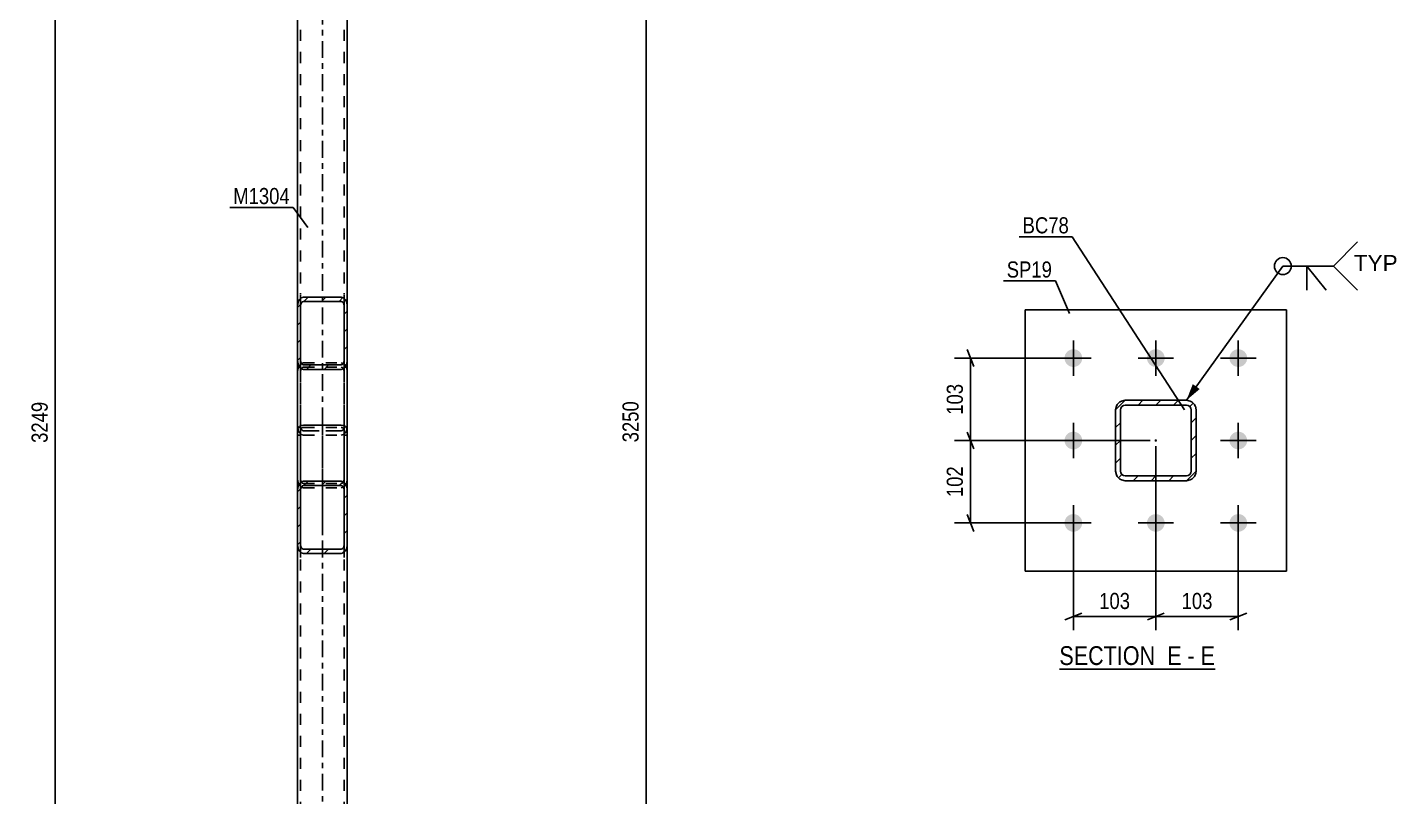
# Model space of a CAD drawing. Header units: millimetres. Extents: x 0 to 841, y 0 to 594.
# Drawn here: x 376.2 to 619.5, y 136.7 to 273.4 of the extents above; entities that cross this region are included whole.
import ezdxf

# ---------------------------------------------------------------- set-up
doc = ezdxf.new("R2010")
doc.units = ezdxf.units.MM
doc.linetypes.add('DXK_LINE_DOT2', pattern=[3.9198, 1.9599, -1.9599])
doc.linetypes.add('DXK_LINE_DOT3', pattern=[5.9187, 2.979, -0.9799, 0.9799, -0.9799])
doc.styles.add('Arial', font='ARIAL.TTF', dxfattribs={"height": 0.2})
doc.styles.add('Arial Narrow', font='ARIALN.TTF', dxfattribs={"height": 0.2})

# ---------------------------------------------------------------- blocks, each defined once
blk = doc.blocks.new('Unknown-761543589-16 - 9671')
at = {"color": 6, "linetype": 'Continuous'}
blk.add_line((559.46, 159.33), (587.1, 159.33), dxfattribs=at)
at = {"color": 0, "linetype": 'Continuous'}
blk.add_wipeout([(577.57, 160.08), (577.57, 163.58), (559.46, 163.58), (559.46, 160.08)], dxfattribs=at)
at = {"color": 7, "linetype": 'Continuous', "style": 'Arial Narrow'}
blk.add_text('SECTION ', height=3.34, dxfattribs=at).set_placement((559.46, 160.08))
at = {"color": 0, "linetype": 'Continuous'}
blk.add_wipeout([(581.17, 160.08), (581.17, 163.58), (578.62, 163.58), (578.62, 160.08)], dxfattribs=at)
at = {"color": 7, "linetype": 'Continuous', "style": 'Arial Narrow'}
blk.add_text('E', height=3.34, dxfattribs=at).set_placement((578.62, 160.08))
at = {"color": 0, "linetype": 'Continuous'}
blk.add_wipeout([(583.5, 160.08), (583.5, 163.58), (582.22, 163.58), (582.22, 160.08)], dxfattribs=at)
at = {"color": 7, "linetype": 'Continuous', "style": 'Arial Narrow'}
blk.add_text('-', height=3.34, dxfattribs=at).set_placement((582.22, 160.08))
at = {"color": 0, "linetype": 'Continuous'}
blk.add_wipeout([(587.1, 160.08), (587.1, 163.58), (584.55, 163.58), (584.55, 160.08)], dxfattribs=at)
at = {"color": 7, "linetype": 'Continuous', "style": 'Arial Narrow'}
blk.add_text('E', height=3.34, dxfattribs=at).set_placement((584.55, 160.08))
blk = doc.blocks.new('Part-761543589-3580 - 3560')
at = {"linetype": 'Continuous'}
h = blk.add_hatch(dxfattribs=at)
h.set_pattern_fill('', scale=0.7, style=0, pattern_type=0)
h.set_pattern_definition([(45, (424.1859, 181.4463), (-1.57154, 1.57154), [])])
h.paths.add_polyline_path([(424.19, 191.18), (424.19, 181.45), (424.27, 180.85), (424.5, 180.35), (424.84, 180.01), (425.25, 179.89), (431.92, 179.89), (432.33, 180.01), (432.67, 180.35), (432.9, 180.85), (432.99, 181.45), (432.99, 191.18), (432.9, 191.77), (432.67, 192.28), (432.33, 192.62), (431.92, 192.73), (425.25, 192.73), (424.84, 192.62), (424.5, 192.28), (424.27, 191.77)])
h.paths.add_polyline_path([(424.88, 191.73), (425.05, 191.9), (425.25, 191.96), (431.92, 191.96), (432.12, 191.9), (432.3, 191.73), (432.41, 191.48), (432.45, 191.18), (432.45, 181.45), (432.41, 181.15), (432.3, 180.9), (432.12, 180.73), (431.92, 180.67), (425.25, 180.67), (425.05, 180.73), (424.88, 180.9), (424.76, 181.15), (424.72, 181.45), (424.72, 191.18), (424.76, 191.48)])
at = {"color": 2, "linetype": 'Continuous'}
for p, q in [((424.19, 201.9), (424.27, 202.19)), ((424.27, 202.19), (424.5, 202.45)), ((424.5, 202.45), (424.84, 202.62)), ((424.84, 202.62), (425.25, 202.67)), ((425.25, 202.67), (431.92, 202.67)), ((431.92, 202.67), (432.33, 202.62)), ((432.33, 202.62), (432.67, 202.45)), ((432.67, 202.45), (432.9, 202.19)), ((432.9, 202.19), (432.99, 201.9)), ((424.19, 191.18), (424.19, 201.9)), ((432.99, 191.18), (432.99, 201.9)), ((425.25, 192.73), (424.84, 192.62)), ((425.25, 192.73), (431.92, 192.73)), ((432.33, 192.62), (431.92, 192.73)), ((424.27, 191.77), (424.19, 191.18)), ((424.19, 181.45), (424.19, 191.18)), ((424.72, 191.18), (424.76, 191.48)), ((424.72, 181.45), (424.72, 191.18)), ((425.05, 191.9), (425.25, 191.96)), ((425.25, 191.96), (431.92, 191.96)), ((431.92, 191.96), (432.12, 191.9)), ((432.41, 191.48), (432.45, 191.18)), ((432.45, 181.45), (432.45, 191.18)), ((432.99, 191.18), (432.9, 191.77)), ((432.99, 181.45), (432.99, 191.18)), ((424.19, 181.45), (424.27, 180.85)), ((424.76, 181.15), (424.72, 181.45)), ((425.25, 180.67), (425.05, 180.73)), ((425.25, 180.67), (431.92, 180.67)), ((432.12, 180.73), (431.92, 180.67)), ((432.45, 181.45), (432.41, 181.15)), ((432.9, 180.85), (432.99, 181.45)), ((424.84, 180.01), (425.25, 179.89)), ((425.25, 179.89), (431.92, 179.89)), ((431.92, 179.89), (432.33, 180.01))]:
    blk.add_line(p, q, dxfattribs=at)
at = {"color": 7, "linetype": 'DXK_LINE_DOT2'}
for p, q in [((424.76, 202.04), (424.72, 201.9)), ((424.88, 202.17), (424.76, 202.04)), ((425.05, 202.26), (424.88, 202.17)), ((425.25, 202.29), (425.05, 202.26)), ((425.25, 202.29), (431.92, 202.29)), ((432.12, 202.26), (431.92, 202.29)), ((432.3, 202.17), (432.12, 202.26)), ((432.41, 202.04), (432.3, 202.17)), ((432.45, 201.9), (432.41, 202.04)), ((424.19, 200.93), (424.72, 200.93)), ((424.72, 181.45), (424.72, 201.9)), ((432.45, 181.45), (432.45, 201.9)), ((432.45, 200.93), (432.99, 200.93)), ((424.27, 192.53), (424.19, 193.13)), ((424.72, 193.13), (424.76, 192.83)), ((425.05, 192.41), (425.25, 192.35)), ((425.25, 192.35), (431.92, 192.35)), ((431.92, 192.35), (432.12, 192.41)), ((432.41, 192.83), (432.45, 193.13)), ((432.99, 193.13), (432.9, 192.53)), ((424.19, 181.45), (424.19, 191.18)), ((425.25, 191.57), (424.84, 191.69)), ((425.25, 191.57), (431.92, 191.57)), ((432.33, 191.69), (431.92, 191.57)), ((432.99, 181.45), (432.99, 191.18))]:
    blk.add_line(p, q, dxfattribs=at)
at = {"color": 2, "linetype": 'Continuous'}
for centre, radius, start, end in [((425.65, 191.45), 1.42, 124.4664, 166.7051), ((431.53, 191.45), 1.42, 13.2949, 55.5336), ((425.45, 191.31), 0.709, 124.4664, 166.7051), ((431.72, 191.31), 0.709, 13.2949, 55.5336), ((425.65, 181.18), 1.42, 193.2949, 235.5336), ((425.45, 181.31), 0.709, 193.2949, 235.5336), ((431.72, 181.31), 0.709, 304.4664, 346.7051), ((431.53, 181.18), 1.42, 304.4664, 346.7051)]:
    blk.add_arc(centre, radius, start, end, dxfattribs=at)
at = {"color": 7, "linetype": 'DXK_LINE_DOT2'}
for centre, radius, start, end in [((425.65, 192.86), 1.42, 193.2949, 235.5336), ((425.45, 193), 0.709, 193.2949, 235.5336), ((431.72, 193), 0.709, 304.4664, 346.7051), ((431.53, 192.86), 1.42, 304.4664, 346.7051)]:
    blk.add_arc(centre, radius, start, end, dxfattribs=at)
blk = doc.blocks.new('Part-761543589-3650 - 3560')
at = {"color": 7, "linetype": 'DXK_LINE_DOT3'}
blk.add_line((428.59, 184.05), (428.59, 205.28), dxfattribs=at)
at = {"color": 7, "linetype": 'DXK_LINE_DOT2'}
for p, q in [((424.27, 202.19), (424.19, 201.9)), ((424.5, 202.45), (424.27, 202.19)), ((424.84, 202.62), (424.5, 202.45)), ((424.72, 201.9), (424.76, 202.04)), ((424.76, 202.04), (424.88, 202.17)), ((425.25, 202.67), (424.84, 202.62)), ((424.88, 202.17), (425.05, 202.26)), ((425.05, 202.26), (425.25, 202.29)), ((425.25, 202.67), (431.92, 202.67)), ((425.25, 202.29), (431.92, 202.29)), ((432.33, 202.62), (431.92, 202.67)), ((431.92, 202.29), (432.12, 202.26)), ((432.12, 202.26), (432.3, 202.17)), ((432.3, 202.17), (432.41, 202.04)), ((432.67, 202.45), (432.33, 202.62)), ((432.41, 202.04), (432.45, 201.9)), ((432.9, 202.19), (432.67, 202.45)), ((432.99, 201.9), (432.9, 202.19)), ((424.19, 179.19), (424.19, 201.9)), ((424.19, 200.93), (424.72, 200.93)), ((424.72, 179.19), (424.72, 201.9)), ((432.45, 179.19), (432.45, 201.9)), ((432.99, 200.93), (432.45, 200.93)), ((432.99, 179.19), (432.99, 201.9)), ((424.19, 193.13), (424.27, 192.53)), ((424.76, 192.83), (424.72, 193.13)), ((425.25, 192.35), (425.05, 192.41)), ((425.25, 192.35), (431.92, 192.35)), ((432.12, 192.41), (431.92, 192.35)), ((432.45, 193.13), (432.41, 192.83)), ((432.9, 192.53), (432.99, 193.13)), ((424.84, 191.69), (425.05, 191.63)), ((425.05, 191.63), (425.25, 191.57)), ((425.25, 191.57), (431.92, 191.57)), ((431.92, 191.57), (432.3, 191.68)), ((432.3, 191.68), (432.33, 191.69))]:
    blk.add_line(p, q, dxfattribs=at)
for centre, radius, start, end in [((425.65, 192.86), 1.42, 193.2949, 235.5336), ((425.45, 192.99), 0.709, 193.2949, 235.5336), ((431.72, 192.99), 0.709, 304.4664, 346.7051), ((431.53, 192.86), 1.42, 304.4664, 346.7051)]:
    blk.add_arc(centre, radius, start, end, dxfattribs=at)
blk = doc.blocks.new('Part-761543589-3651 - 3560')
at = {"color": 7, "linetype": 'DXK_LINE_DOT2'}
for p, q in [((424.19, 202.49), (424.19, 226.16)), ((424.72, 202.49), (424.72, 226.16)), ((432.45, 202.49), (432.45, 226.16)), ((432.99, 202.49), (432.99, 226.16)), ((424.27, 212.82), (424.19, 212.22)), ((424.72, 212.22), (424.76, 212.52)), ((425.05, 213.72), (424.84, 213.66)), ((425.25, 213.78), (425.05, 213.72)), ((425.05, 212.94), (425.25, 213)), ((425.25, 213.78), (431.92, 213.78)), ((425.25, 213), (431.92, 213)), ((432.3, 213.67), (431.92, 213.78)), ((431.92, 213), (432.12, 212.94)), ((432.33, 213.66), (432.3, 213.67)), ((432.41, 212.52), (432.45, 212.22)), ((432.99, 212.22), (432.9, 212.82)), ((424.19, 202.49), (424.27, 201.89)), ((424.76, 202.19), (424.72, 202.49)), ((432.45, 202.49), (432.41, 202.19)), ((432.9, 201.89), (432.99, 202.49)), ((424.84, 201.05), (425.25, 200.93)), ((425.25, 201.71), (425.05, 201.77)), ((431.92, 201.71), (425.25, 201.71)), ((425.25, 200.93), (431.92, 200.93)), ((432.12, 201.77), (431.92, 201.71)), ((431.92, 200.93), (432.33, 201.05))]:
    blk.add_line(p, q, dxfattribs=at)
for centre, radius, start, end in [((425.65, 212.49), 1.42, 124.4664, 166.7051), ((425.45, 212.35), 0.709, 124.4664, 166.7051), ((431.72, 212.35), 0.709, 13.2949, 55.5336), ((431.53, 212.49), 1.42, 13.2949, 55.5336), ((425.45, 202.35), 0.709, 193.2949, 235.5336), ((431.72, 202.35), 0.709, 304.4664, 346.7051), ((425.65, 202.22), 1.42, 193.2949, 235.5336), ((431.53, 202.22), 1.42, 304.4664, 346.7051)]:
    blk.add_arc(centre, radius, start, end, dxfattribs=at)
blk = doc.blocks.new('Part-761543589-3658 - 3560')
at = {"linetype": 'Continuous'}
h = blk.add_hatch(dxfattribs=at)
h.set_pattern_fill('', scale=0.7, style=0, pattern_type=0)
h.set_pattern_definition([(45, (424.1859, 214.1714), (-1.57154, 1.57154), [])])
h.paths.add_polyline_path([(424.19, 223.9), (424.19, 214.17), (424.27, 213.58), (424.5, 213.07), (424.84, 212.73), (425.25, 212.61), (431.92, 212.61), (432.33, 212.73), (432.67, 213.07), (432.9, 213.58), (432.99, 214.17), (432.99, 223.9), (432.9, 224.5), (432.67, 225), (432.33, 225.34), (431.92, 225.46), (425.25, 225.46), (424.84, 225.34), (424.5, 225), (424.27, 224.5)])
h.paths.add_polyline_path([(424.88, 224.45), (425.05, 224.62), (425.25, 224.68), (431.92, 224.68), (432.12, 224.62), (432.3, 224.45), (432.41, 224.2), (432.45, 223.9), (432.45, 214.17), (432.41, 213.87), (432.3, 213.62), (432.12, 213.45), (431.92, 213.39), (425.25, 213.39), (425.05, 213.45), (424.88, 213.62), (424.76, 213.87), (424.72, 214.17), (424.72, 223.9), (424.76, 224.2)])
at = {"color": 2, "linetype": 'Continuous'}
for p, q in [((424.27, 224.5), (424.19, 223.9)), ((424.19, 214.17), (424.19, 223.9)), ((424.72, 223.9), (424.76, 224.2)), ((424.72, 214.17), (424.72, 223.9)), ((425.25, 225.46), (424.84, 225.34)), ((425.05, 224.62), (425.25, 224.68)), ((425.25, 225.46), (431.92, 225.46)), ((425.25, 224.68), (431.92, 224.68)), ((432.33, 225.34), (431.92, 225.46)), ((431.92, 224.68), (432.12, 224.62)), ((432.41, 224.2), (432.45, 223.9)), ((432.45, 214.17), (432.45, 223.9)), ((432.99, 223.9), (432.9, 224.5)), ((432.99, 214.17), (432.99, 223.9)), ((424.19, 202.49), (424.19, 214.17)), ((424.19, 214.17), (424.27, 213.58)), ((424.76, 213.87), (424.72, 214.17)), ((432.45, 214.17), (432.41, 213.87)), ((432.9, 213.58), (432.99, 214.17)), ((432.99, 202.49), (432.99, 214.17)), ((424.84, 212.73), (425.25, 212.61)), ((425.25, 213.39), (425.05, 213.45)), ((425.25, 213.39), (431.92, 213.39)), ((425.25, 212.61), (431.92, 212.61)), ((432.12, 213.45), (431.92, 213.39)), ((431.92, 212.61), (432.33, 212.73)), ((424.24, 202.09), (424.19, 202.49)), ((432.99, 202.49), (432.93, 202.09))]:
    blk.add_line(p, q, dxfattribs=at)
at = {"color": 7, "linetype": 'DXK_LINE_DOT2'}
for p, q in [((424.19, 214.17), (424.19, 223.9)), ((424.72, 202.49), (424.72, 223.9)), ((432.45, 202.49), (432.45, 223.9)), ((432.99, 214.17), (432.99, 223.9)), ((424.19, 212.22), (424.27, 212.81)), ((424.76, 212.52), (424.72, 212.22)), ((424.84, 213.66), (425.25, 213.78)), ((425.25, 213), (425.05, 212.94)), ((425.25, 213.78), (431.92, 213.78)), ((425.25, 213), (431.92, 213)), ((431.92, 213.78), (432.33, 213.66)), ((432.12, 212.94), (431.92, 213)), ((432.45, 212.22), (432.41, 212.52)), ((432.9, 212.81), (432.99, 212.22)), ((424.27, 201.89), (424.24, 202.09)), ((424.72, 202.49), (424.76, 202.19)), ((432.41, 202.19), (432.45, 202.49)), ((432.93, 202.09), (432.9, 201.89)), ((425.25, 200.93), (424.84, 201.05)), ((425.05, 201.77), (425.25, 201.71)), ((425.25, 201.71), (431.92, 201.71)), ((425.25, 200.93), (431.92, 200.93)), ((431.92, 201.71), (432.12, 201.77)), ((432.33, 201.05), (431.92, 200.93))]:
    blk.add_line(p, q, dxfattribs=at)
at = {"color": 2, "linetype": 'Continuous'}
for centre, radius, start, end in [((425.65, 224.17), 1.42, 124.4664, 166.7051), ((425.45, 224.04), 0.709, 124.4664, 166.7051), ((431.72, 224.04), 0.709, 13.2949, 55.5336), ((431.53, 224.17), 1.42, 13.2949, 55.5336), ((425.65, 213.9), 1.42, 193.2949, 235.5336), ((425.45, 214.04), 0.709, 193.2949, 235.5336), ((431.72, 214.04), 0.709, 304.4664, 346.7051), ((431.53, 213.9), 1.42, 304.4664, 346.7051)]:
    blk.add_arc(centre, radius, start, end, dxfattribs=at)
at = {"color": 7, "linetype": 'DXK_LINE_DOT2'}
for centre, radius, start, end in [((425.65, 212.49), 1.42, 124.4664, 166.7051), ((425.45, 212.35), 0.709, 124.4664, 166.7051), ((431.72, 212.35), 0.709, 13.2949, 55.5336), ((431.53, 212.49), 1.42, 13.2949, 55.5336), ((425.45, 202.35), 0.709, 193.2949, 235.5336), ((431.72, 202.35), 0.709, 304.4664, 346.7051), ((425.65, 202.22), 1.42, 193.2949, 235.5336), ((431.53, 202.22), 1.42, 304.4664, 346.7051)]:
    blk.add_arc(centre, radius, start, end, dxfattribs=at)
blk = doc.blocks.new('Part-761543589-3663 - 3560')
at = {"color": 7, "linetype": 'DXK_LINE_DOT3'}
blk.add_line((428.59, 96.34), (428.59, 309.01), dxfattribs=at)
at = {"color": 2, "linetype": 'Continuous'}
for p, q in [((424.19, 223.9), (424.19, 299.01)), ((432.99, 223.9), (432.99, 299.01)), ((424.19, 201.9), (424.19, 202.49)), ((432.99, 201.9), (432.99, 202.49)), ((424.19, 106.34), (424.19, 181.45)), ((432.99, 106.34), (432.99, 181.45))]:
    blk.add_line(p, q, dxfattribs=at)
at = {"color": 7, "linetype": 'DXK_LINE_DOT2'}
for p, q in [((424.19, 299.01), (432.99, 299.01)), ((424.72, 106.34), (424.72, 299.01)), ((432.45, 106.34), (432.45, 299.01)), ((424.19, 202.49), (424.19, 223.9)), ((432.99, 202.49), (432.99, 223.9)), ((424.19, 181.45), (424.19, 201.9)), ((432.99, 181.45), (432.99, 201.9)), ((424.19, 106.34), (432.99, 106.34))]:
    blk.add_line(p, q, dxfattribs=at)
blk = doc.blocks.new('Bolt-761543589-9732 - 9671')
at = {"linetype": 'Continuous'}
for points in [[(561.95, 216.19, -1), (561.95, 213.04, -1)], [(576.59, 216.19, -1), (576.59, 213.04, -1)], [(591.24, 216.19, -1), (591.24, 213.04, -1)], [(561.95, 201.54, -1), (561.95, 198.4, -1)], [(591.24, 201.54, -1), (591.24, 198.4, -1)], [(561.95, 186.9, -1), (561.95, 183.76, -1)], [(576.59, 186.9, -1), (576.59, 183.76, -1)], [(591.24, 186.9, -1), (591.24, 183.76, -1)]]:
    blk.add_hatch(color=1, dxfattribs=at).paths.add_polyline_path(points)
at = {"color": 1, "linetype": 'Continuous'}
for p, q in [((561.95, 211.47), (561.95, 217.76)), ((576.59, 211.47), (576.59, 217.76)), ((591.24, 211.47), (591.24, 217.76)), ((558.81, 214.62), (565.09, 214.62)), ((573.45, 214.62), (579.74, 214.62)), ((588.09, 214.62), (594.38, 214.62)), ((561.95, 196.83), (561.95, 203.12)), ((591.24, 196.83), (591.24, 203.12)), ((558.81, 199.97), (565.09, 199.97)), ((588.09, 199.97), (594.38, 199.97)), ((561.95, 182.19), (561.95, 188.47)), ((576.59, 182.19), (576.59, 188.47)), ((591.24, 182.19), (591.24, 188.47)), ((558.81, 185.33), (565.09, 185.33)), ((573.45, 185.33), (579.74, 185.33)), ((588.09, 185.33), (594.38, 185.33))]:
    blk.add_line(p, q, dxfattribs=at)
blk = doc.blocks.new('Part-761543589-9677 - 9671')
at = {"linetype": 'Continuous'}
h = blk.add_hatch(dxfattribs=at)
h.set_pattern_fill('', scale=0.7, style=0, pattern_type=0)
h.set_pattern_definition([(45, (582.0222, 192.8298), (-1.57154, 1.57154), [])])
h.paths.add_polyline_path([(571.17, 192.83), (582.02, 192.83), (582.68, 192.96), (583.23, 193.33), (583.61, 193.89), (583.74, 194.54), (583.74, 205.4), (583.61, 206.06), (583.23, 206.61), (582.68, 206.99), (582.02, 207.12), (571.17, 207.12), (570.51, 206.99), (569.95, 206.61), (569.58, 206.06), (569.45, 205.4), (569.45, 194.54), (569.58, 193.89), (569.95, 193.33), (570.51, 192.96)])
h.paths.add_polyline_path([(570.37, 194.22), (570.31, 194.54), (570.31, 205.4), (570.37, 205.73), (570.56, 206.01), (570.84, 206.19), (571.17, 206.26), (582.02, 206.26), (582.35, 206.19), (582.63, 206.01), (582.81, 205.73), (582.88, 205.4), (582.88, 194.54), (582.81, 194.22), (582.63, 193.94), (582.35, 193.75), (582.02, 193.69), (571.17, 193.69), (570.84, 193.75), (570.56, 193.94)])
blk.add_hatch(color=246, dxfattribs=at).paths.add_polyline_path([(576.59, 199.87, -1), (576.59, 200.07, -1)])
at = {"color": 7, "linetype": 'DXK_LINE_DOT2'}
for p, q in [((570.51, 206.99), (571.17, 207.12)), ((571.17, 207.12), (582.02, 207.12)), ((582.02, 207.12), (582.68, 206.99)), ((569.45, 205.4), (569.58, 206.06)), ((569.45, 194.54), (569.45, 205.4)), ((570.37, 205.73), (570.31, 205.4)), ((570.31, 205.4), (570.31, 194.54)), ((570.56, 206.01), (570.37, 205.73)), ((570.84, 206.19), (570.56, 206.01)), ((571.17, 206.26), (570.84, 206.19)), ((571.17, 206.26), (582.02, 206.26)), ((582.35, 206.19), (582.02, 206.26)), ((582.63, 206.01), (582.35, 206.19)), ((582.81, 205.73), (582.63, 206.01)), ((582.88, 205.4), (582.81, 205.73)), ((582.88, 194.54), (582.88, 205.4)), ((583.61, 206.06), (583.74, 205.4)), ((583.74, 194.54), (583.74, 205.4)), ((569.58, 193.89), (569.45, 194.54)), ((570.31, 194.54), (570.37, 194.22)), ((570.37, 194.22), (570.56, 193.94)), ((571.17, 192.83), (570.51, 192.96)), ((570.56, 193.94), (570.84, 193.75)), ((570.84, 193.75), (571.17, 193.69)), ((571.17, 193.69), (582.02, 193.69)), ((571.17, 192.83), (582.02, 192.83)), ((582.02, 193.69), (582.35, 193.75)), ((582.68, 192.96), (582.02, 192.83)), ((582.35, 193.75), (582.63, 193.94)), ((582.63, 193.94), (582.81, 194.22)), ((582.81, 194.22), (582.88, 194.54)), ((583.74, 194.54), (583.61, 193.89))]:
    blk.add_line(p, q, dxfattribs=at)
at = {"color": 2, "linetype": 'Continuous'}
for p, q in [((571.17, 207.12), (570.51, 206.99)), ((571.17, 207.12), (582.02, 207.12)), ((582.68, 206.99), (582.02, 207.12)), ((569.58, 206.06), (569.45, 205.4)), ((569.45, 194.54), (569.45, 205.4)), ((570.31, 205.4), (570.37, 205.73)), ((570.31, 194.54), (570.31, 205.4)), ((570.37, 205.73), (570.56, 206.01)), ((570.56, 206.01), (570.84, 206.19)), ((570.84, 206.19), (571.17, 206.26)), ((571.17, 206.26), (582.02, 206.26)), ((582.02, 206.26), (582.35, 206.19)), ((582.35, 206.19), (582.63, 206.01)), ((582.63, 206.01), (582.81, 205.73)), ((582.81, 205.73), (582.88, 205.4)), ((582.88, 194.54), (582.88, 205.4)), ((583.74, 205.4), (583.61, 206.06)), ((583.74, 194.54), (583.74, 205.4)), ((569.45, 194.54), (569.58, 193.89)), ((570.37, 194.22), (570.31, 194.54)), ((570.56, 193.94), (570.37, 194.22)), ((570.51, 192.96), (571.17, 192.83)), ((570.84, 193.75), (570.56, 193.94)), ((571.17, 193.69), (570.84, 193.75)), ((571.17, 193.69), (582.02, 193.69)), ((571.17, 192.83), (582.02, 192.83)), ((582.35, 193.75), (582.02, 193.69)), ((582.02, 192.83), (582.68, 192.96)), ((582.63, 193.94), (582.35, 193.75)), ((582.81, 194.22), (582.63, 193.94)), ((582.88, 194.54), (582.81, 194.22)), ((583.61, 193.89), (583.74, 194.54))]:
    blk.add_line(p, q, dxfattribs=at)
at = {"color": 7, "linetype": 'DXK_LINE_DOT3'}
blk.add_line((576.59, 199.97), (576.59, 199.97), dxfattribs=at)
at = {"color": 246, "linetype": 'DXK_LINE_DOT2'}
blk.add_line((576.59, 199.97), (576.59, 199.97), dxfattribs=at)
at = {"color": 246, "linetype": 'Continuous'}
blk.add_circle((576.59, 199.97), 0.1, dxfattribs=at)
at = {"color": 7, "linetype": 'DXK_LINE_DOT2'}
for centre, start, end in [((571.17, 205.4), 112.5, 157.5), ((582.02, 205.4), 22.5, 67.5), ((571.17, 194.54), 202.5, 247.5), ((582.02, 194.54), 292.5, 337.5)]:
    blk.add_arc(centre, 1.71, start, end, dxfattribs=at)
at = {"color": 2, "linetype": 'Continuous'}
for centre, start, end in [((571.17, 205.4), 112.5, 157.5), ((582.02, 205.4), 22.5, 67.5), ((571.17, 194.54), 202.5, 247.5), ((582.02, 194.54), 292.5, 337.5)]:
    blk.add_arc(centre, 1.71, start, end, dxfattribs=at)
blk = doc.blocks.new('Part-761543589-9684 - 9671')
at = {"color": 2, "linetype": 'Continuous'}
for p, q in [((553.38, 176.76), (553.38, 223.19)), ((553.38, 223.19), (599.81, 223.19)), ((599.81, 176.76), (599.81, 223.19)), ((553.38, 176.76), (599.81, 176.76))]:
    blk.add_line(p, q, dxfattribs=at)
blk = doc.blocks.new('StraightDimension-761543589-3776 - 3560')
at = {"color": 7, "linetype": 'Continuous'}
for p, q in [((420.92, 311.52), (378.3, 311.52)), ((381.75, 310.02), (380.55, 313.02)), ((381.15, 94.9), (381.15, 311.52)), ((401, 94.9), (378.3, 94.9)), ((380.55, 96.4), (381.75, 93.4))]:
    blk.add_line(p, q, dxfattribs=at)
at = {"color": 0}
blk.add_wipeout([(380.4, 207.46), (376.2, 207.46), (376.2, 198.95), (380.4, 198.95)], dxfattribs=at)
at = {"color": 3, "style": 'Arial Narrow'}
blk.add_text('3249', height=2.863, rotation=90.0002, dxfattribs=at).set_placement((379.8, 199.55))
blk = doc.blocks.new('StraightDimension-761543589-3832 - 3560')
at = {"color": 7, "linetype": 'Continuous'}
for p, q in [((436.25, 311.63), (488.49, 311.63)), ((486.69, 310.13), (485.49, 313.13)), ((486.09, 94.99), (486.09, 311.63)), ((455.05, 94.99), (488.49, 94.99)), ((485.49, 96.49), (486.69, 93.49))]:
    blk.add_line(p, q, dxfattribs=at)
at = {"color": 0}
blk.add_wipeout([(485.34, 207.56), (481.14, 207.56), (481.14, 199.05), (485.34, 199.05)], dxfattribs=at)
at = {"color": 3, "style": 'Arial Narrow'}
blk.add_text('3250', height=2.863, rotation=90.0002, dxfattribs=at).set_placement((484.74, 199.65))
blk = doc.blocks.new('StraightDimension-761543589-11081 - 9671')
at = {"color": 7, "linetype": 'Continuous'}
for p, q in [((576.59, 198.97), (576.59, 166.28)), ((591.24, 184.33), (591.24, 166.28)), ((578.09, 169.28), (575.09, 168.08)), ((576.59, 168.68), (591.24, 168.68)), ((589.74, 168.08), (592.74, 169.28))]:
    blk.add_line(p, q, dxfattribs=at)
at = {"color": 0}
blk.add_wipeout([(587.26, 169.43), (587.26, 173.63), (580.57, 173.63), (580.57, 169.43)], dxfattribs=at)
at = {"color": 3, "style": 'Arial Narrow'}
blk.add_text('103', height=2.863, dxfattribs=at).set_placement((581.17, 170.03))
blk = doc.blocks.new('StraightDimension-761543589-11082 - 9671')
at = {"color": 7, "linetype": 'Continuous'}
for p, q in [((576.59, 198.97), (576.59, 166.28)), ((561.95, 184.33), (561.95, 166.28)), ((563.45, 169.28), (560.45, 168.08)), ((561.95, 168.68), (576.59, 168.68)), ((575.09, 168.08), (578.09, 169.28))]:
    blk.add_line(p, q, dxfattribs=at)
at = {"color": 0}
blk.add_wipeout([(572.61, 169.43), (572.61, 173.63), (565.93, 173.63), (565.93, 169.43)], dxfattribs=at)
at = {"color": 3, "style": 'Arial Narrow'}
blk.add_text('103', height=2.863, dxfattribs=at).set_placement((566.53, 170.03))
blk = doc.blocks.new('StraightDimension-761543589-12607 - 9671')
at = {"color": 7, "linetype": 'Continuous'}
for p, q in [((560.95, 214.62), (540.82, 214.62)), ((544.27, 213.12), (543.07, 216.12)), ((543.67, 199.97), (543.67, 214.62)), ((575.59, 199.97), (540.82, 199.97)), ((543.07, 201.47), (544.27, 198.47))]:
    blk.add_line(p, q, dxfattribs=at)
at = {"color": 0}
blk.add_wipeout([(542.92, 210.64), (538.72, 210.64), (538.72, 203.95), (542.92, 203.95)], dxfattribs=at)
at = {"color": 3, "style": 'Arial Narrow'}
blk.add_text('103', height=2.863, rotation=90.0002, dxfattribs=at).set_placement((542.32, 204.55))
blk = doc.blocks.new('StraightDimension-761543589-12608 - 9671')
at = {"color": 7, "linetype": 'Continuous'}
for p, q in [((575.59, 199.97), (540.82, 199.97)), ((544.27, 198.47), (543.07, 201.47)), ((543.67, 185.33), (543.67, 199.97)), ((560.95, 185.33), (540.82, 185.33)), ((543.07, 186.83), (544.27, 183.83))]:
    blk.add_line(p, q, dxfattribs=at)
at = {"color": 0}
blk.add_wipeout([(542.92, 195.99), (538.72, 195.99), (538.72, 189.31), (542.92, 189.31)], dxfattribs=at)
at = {"color": 3, "style": 'Arial Narrow'}
blk.add_text('102', height=2.863, rotation=90.0002, dxfattribs=at).set_placement((542.32, 189.91))
blk = doc.blocks.new('Mark-761543589-3659 - 3560')
at = {"color": 0}
blk.add_wipeout([(422.8, 241.98), (422.8, 244.98), (412.75, 244.98), (412.75, 241.98)], dxfattribs=at)
blk.add_wipeout([(422.8, 241.98), (422.8, 244.98), (412.75, 244.98), (412.75, 241.98)], dxfattribs=at)
at = {"color": 30, "linetype": 'Continuous'}
for p in [(412.15, 241.38), (426.02, 237.85)]:
    blk.add_line(p, (423.4, 241.38), dxfattribs=at)
at = {"color": 3, "style": 'Arial Narrow'}
blk.add_text('M1304', height=2.863, dxfattribs=at).set_placement((412.75, 241.98))
blk = doc.blocks.new('WeldMark-761543589-9868 - 9671')
at = {"linetype": 'Continuous'}
blk.add_hatch(color=30, dxfattribs=at).paths.add_polyline_path([(584.38, 209.12), (582.02, 207.12), (583.16, 209.99)])
at = {"color": 30, "linetype": 'Continuous'}
for p, q in [((582.02, 207.12), (599.15, 230.97)), ((599.15, 230.97), (608.15, 230.97))]:
    blk.add_line(p, q, dxfattribs=at)
at = {"color": 3, "linetype": 'Continuous'}
for q in [(606.86, 226.69), (603.43, 226.69)]:
    blk.add_line((603.43, 230.97), q, dxfattribs=at)
for start, end in [(90, 270), (270, 90)]:
    blk.add_arc((599.15, 230.97), 1.5, start, end, dxfattribs=at)
at = {"color": 0, "linetype": 'Continuous'}
blk.add_wipeout([(619.52, 230.07), (619.52, 233.07), (611.75, 233.07), (611.75, 230.07)], dxfattribs=at)
blk.add_wipeout([(619.52, 230.07), (619.52, 233.07), (611.75, 233.07), (611.75, 230.07)], dxfattribs=at)
at = {"color": 3, "linetype": 'Continuous'}
for q in [(612.43, 235.26), (612.43, 226.69)]:
    blk.add_line((608.15, 230.97), q, dxfattribs=at)
at = {"color": 3, "linetype": 'Continuous', "style": 'Arial'}
blk.add_text('TYP', height=2.865, dxfattribs=at).set_placement((611.75, 230.07))
blk = doc.blocks.new('Mark-761543589-9849 - 9671')
at = {"color": 0}
blk.add_wipeout([(561.15, 236.78), (561.15, 239.78), (552.93, 239.78), (552.93, 236.78)], dxfattribs=at)
blk.add_wipeout([(561.15, 236.78), (561.15, 239.78), (552.93, 239.78), (552.93, 236.78)], dxfattribs=at)
at = {"color": 30, "linetype": 'Continuous'}
for p in [(552.33, 236.18), (581.71, 205.45)]:
    blk.add_line(p, (561.75, 236.18), dxfattribs=at)
at = {"color": 3, "style": 'Arial Narrow'}
blk.add_text('BC78', height=2.863, dxfattribs=at).set_placement((552.93, 236.78))
blk = doc.blocks.new('Mark-761543589-9859 - 9671')
at = {"color": 0}
blk.add_wipeout([(558.15, 228.93), (558.15, 231.93), (550.11, 231.93), (550.11, 228.93)], dxfattribs=at)
blk.add_wipeout([(558.15, 228.93), (558.15, 231.93), (550.11, 231.93), (550.11, 228.93)], dxfattribs=at)
at = {"color": 30, "linetype": 'Continuous'}
for p in [(549.51, 228.33), (561.23, 222.55)]:
    blk.add_line(p, (558.75, 228.33), dxfattribs=at)
at = {"color": 3, "style": 'Arial Narrow'}
blk.add_text('SP19', height=2.863, dxfattribs=at).set_placement((550.11, 228.93))

msp = doc.modelspace()

# ---------------------------------------------------------------- block references
for name in ['StraightDimension-761543589-3776 - 3560', 'StraightDimension-761543589-3832 - 3560', 'Part-761543589-3663 - 3560', 'Part-761543589-3651 - 3560', 'Part-761543589-3658 - 3560', 'Part-761543589-9684 - 9671', 'Bolt-761543589-9732 - 9671', 'Part-761543589-9677 - 9671', 'Part-761543589-3650 - 3560', 'Part-761543589-3580 - 3560', 'Unknown-761543589-16 - 9671']:
    msp.add_blockref(name, (0, 0))

# ---------------------------------------------------------------- next in the draw order: block references
for name in ['Mark-761543589-3659 - 3560', 'WeldMark-761543589-9868 - 9671', 'StraightDimension-761543589-11081 - 9671']:
    msp.add_blockref(name, (0, 0))

# ---------------------------------------------------------------- next in the draw order: block references
msp.add_blockref('StraightDimension-761543589-11082 - 9671', (0, 0))

# ---------------------------------------------------------------- next in the draw order: block references
msp.add_blockref('StraightDimension-761543589-12607 - 9671', (0, 0))

# ---------------------------------------------------------------- next in the draw order: block references
for name in ['Mark-761543589-9849 - 9671', 'StraightDimension-761543589-12608 - 9671']:
    msp.add_blockref(name, (0, 0))

# ---------------------------------------------------------------- next in the draw order: block references
msp.add_blockref('Mark-761543589-9859 - 9671', (0, 0))

doc.saveas('drawing.dxf')
